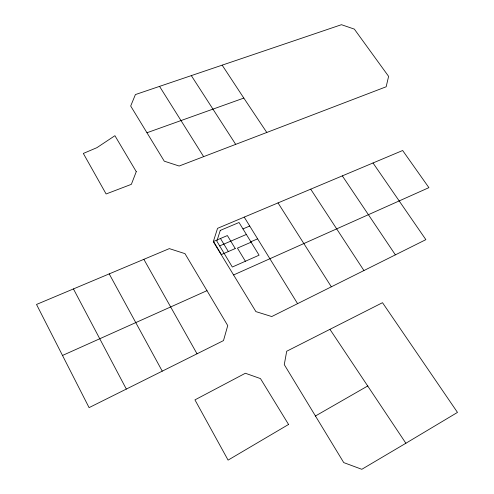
<?xml version="1.0" encoding="UTF-8"?>
<svg xmlns="http://www.w3.org/2000/svg" width="494" height="494" viewBox="0 0 494 494"><rect width="100%" height="100%" fill="white"/><g stroke="black" fill="none" stroke-linecap="round" stroke-linejoin="round"><path stroke-width="0.74" d="M405.877 443.248L457.481 412.404L382.504 302.686L286.699 351.246L284.272 364.621L343.738 462.594L361.812 469.3L405.877 443.248L330.091 329.572M315.277 416.084L367.857 385.9M126.322 389.074L223.486 340.601L227.74 325.589L184.972 253.644L169.331 248.618L36.519 304.452L89.081 407.63L126.322 389.074L73.439 288.916M373.019 162.977L425.871 239.646L271.749 316.549L255.904 311.615L213.303 241.671L217.551 228.333L402.653 150.509L428.903 187.646L233.594 274.954M206.992 290.657L62.337 355.538M250.853 241.776L257.615 238.843M251.106 242.184L237.441 248.118L245.394 261.246M219.669 245.907L246.364 234.446M242.968 228.913L249.717 226.036M203.633 156.647L179.155 166.027L164.261 161.168L130.694 106.025L135.405 94.57L341.459 24.7L354.346 29.115L388.605 76.36L386.16 86.777L203.633 156.647L159.543 86.376M266.797 132.478L243.82 98.078L146.959 132.75M395.379 254.855L342.336 175.883M222.17 65.159L243.82 98.078M310.707 189.171L363.93 270.545M235.706 144.39L191.314 75.607M278.017 202.904L331.338 286.81M244.215 217.107L297.579 303.662M220.478 238.491L228.327 251.551M143.859 259.331L197.032 353.809M109.217 273.892L162.248 371.148M220.256 230.42L216.847 241.196L232.316 267.032L259.078 255.194L239.034 222.498L220.256 230.42M136.264 171.659L131.367 184.33L106.117 193.975L83.332 153.443L96.917 147.663L114.911 135.702L136.264 171.659M288.564 424.463L228.086 460.118L194.945 399.874L245.364 373.254L260.474 378.595L288.564 424.463M235.243 248.55L221.368 254.571L213.532 241.449L227.382 235.552L235.243 248.55"/></g></svg>
